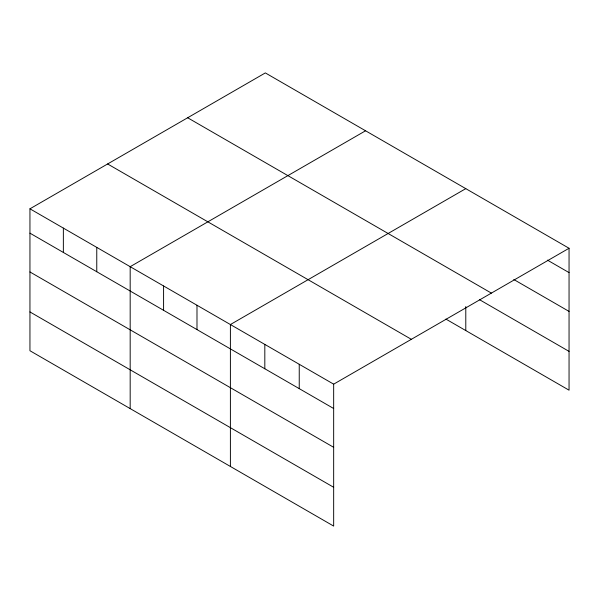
<?xml version="1.0" encoding="UTF-8"?>
<svg xmlns="http://www.w3.org/2000/svg" width="599" height="599" viewBox="0 0 599 599"><rect width="100%" height="100%" fill="white"/><g stroke="black" fill="none" stroke-linecap="round" stroke-linejoin="round"><path stroke-width="0.9" d="M333.665 447.311L333.665 384.161L29.95 208.811L29.95 350.737L333.665 526.087L333.665 447.311L29.95 271.961M445.903 319.087L569.05 390.189L569.05 248.263L265.335 72.913L29.95 208.811M365.562 130.777L130.178 266.682L130.178 408.6M465.79 188.64L230.398 324.546L230.398 466.464M333.665 384.161L569.05 248.263M547.434 260.131L569.05 272.605M513.815 279.523L569.05 311.405M187.659 117.763L491.375 293.106M479.395 299.62L569.05 351.381M107.625 163.969L411.341 339.311M29.95 233.161L333.665 408.511M29.95 311.937L333.665 487.286M465.79 306.546L465.79 330.566M299.238 364.289L299.238 388.639M264.818 344.418L264.818 368.759M196.989 305.258L196.989 329.6M163.587 285.97L163.587 310.312M96.768 247.394L96.768 271.736M63.359 228.107L63.359 252.449"/></g></svg>
